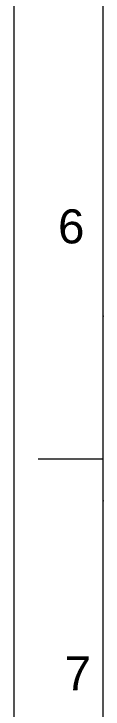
# Model space of a CAD drawing. Header units: millimetres. Extents: x 15183 to 15777, y -3358 to -2518.
# Drawn here: x 15182.6 to 15202.6, y -3193.7 to -3038 of the extents above; entities that cross this region are included whole.
import ezdxf

# ---------------------------------------------------------------- set-up
doc = ezdxf.new("R2010")
doc.units = ezdxf.units.MM
doc.layers.add('FORM', color=7, linetype='Continuous', lineweight=13)
doc.styles.get("Standard").update_dxf_attribs({"font": 'arial.ttf'})

msp = doc.modelspace()

# ---------------------------------------------------------------- linework, layer by layer
at = {"layer": 'FORM', "color": 7, "linetype": 'Continuous'}
for p, q in [((15182.65, -2517.68), (15182.65, -3357.68)), ((15202.65, -3137.68), (15188.11, -3137.68))]:
    msp.add_line(p, q, dxfattribs=at)
at = {"layer": 'FORM', "linetype": 'Continuous'}
msp.add_line((15202.65, -3337.68), (15202.65, -2537.68), dxfattribs=at)
at = {"layer": 'FORM'}
for p in [(15202.65, -3105.69), (15202.65, -3105.69), (15202.65, -3147.08), (15202.65, -3147.08)]:
    msp.add_point(p, dxfattribs=at)

# ---------------------------------------------------------------- texts
at = {"layer": 'FORM', "char_height": 7.62, "attachment_point": 5}
for s, insert in [('6', (15195.5, -3085.62)), ('7', (15196.99, -3185.69))]:
    msp.add_mtext_dynamic_manual_height_columns(s, width=50, gutter_width=12.5, heights=[0], dxfattribs=dict(at, insert=insert))

doc.saveas('drawing.dxf')
